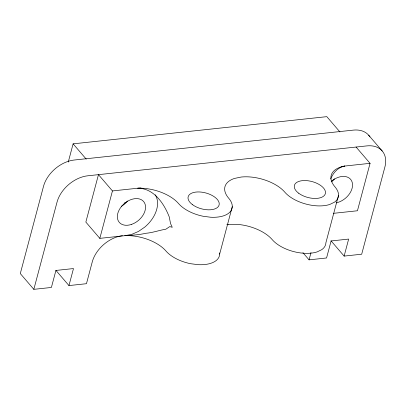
<?xml version="1.0" encoding="UTF-8"?>
<svg xmlns="http://www.w3.org/2000/svg" width="406" height="406" viewBox="0 0 406 406"><rect width="100%" height="100%" fill="white"/><g stroke="black" fill="none" stroke-linecap="round" stroke-linejoin="round"><path stroke-width="0.61" d="M122.419 235.678A28.603 19.65 -40.6 0 0 92.248 261.946L86.463 283.703L68.959 285.575L73.486 268.564L55.921 270.447L51.395 287.458L33.835 289.341L57.038 202.127A28.603 19.65 -40.6 0 1 87.742 175.798L366.816 145.896A28.603 19.65 -40.6 0 1 384.898 166.998L361.69 254.212L344.131 256.095L331.007 240.799M68.264 162.055L73.11 143.841L326.81 116.659L339.934 131.955M99.825 238.368L112.447 190.937L98.47 174.646L85.849 222.082L99.825 238.368L125.139 235.658C132.046 235.241 138.994 234.876 145.759 233.293C152.641 232.745 159.147 230.293 165.881 229.192L169.733 226.614L172.256 227.289L170.545 223.564L169.246 216.9C164.07 203.548 153.788 188.151 137.761 188.222L112.447 190.937M219.651 254.095L232.273 206.659M344.131 256.095L348.652 239.078L331.093 240.961L326.566 257.977L309.067 259.85L310.996 252.598M338.528 195.276L325.906 242.707A29.379 15.088 14.9 0 1 321.826 249.619L317.172 251.887A29.379 15.088 14.9 0 1 272.203 239.621A32.916 16.905 14.9 0 0 236.363 224.315L228.558 224.477A32.916 16.905 14.9 0 0 227.248 224.64M356.087 147.043L370.064 163.334L357.442 210.765L333.367 213.343M330.697 178.945C333.093 172.824 338.031 167.267 344.75 166.044L370.064 163.334M341.121 166.759L344.75 166.044A32.911 16.9 14.9 0 0 334.935 186.816A29.379 15.088 14.9 0 1 334.448 202.188L329.789 204.451A29.379 15.088 14.9 0 1 284.824 192.185A32.922 16.905 14.9 0 0 241.189 177.041L234.445 178.442A32.922 16.905 14.9 0 0 228.679 198.199A29.379 15.088 14.9 0 1 210.567 217.23L203.132 216.256A29.379 15.088 14.9 0 1 178.569 203.568A32.911 16.9 14.9 0 0 137.761 188.222A28.623 19.666 -40.6 0 1 140.999 187.968M124.845 235.414L126.104 235.277M226.868 224.482L228.126 224.345M368.684 135.223L382.213 150.991M302.917 252.679L309.067 259.85M73.11 143.841L86.234 159.137M55.84 270.284L68.959 285.575M33.835 289.341L20.3 273.568L43.508 186.354A28.603 19.65 -40.6 0 1 74.212 160.025L353.281 130.123A28.603 19.65 -40.6 0 1 369.902 136.883M219.61 252.933A29.379 15.088 14.9 0 1 197.945 264.661L190.51 263.692A29.379 15.088 14.9 0 1 165.947 251.004A32.911 16.9 14.9 0 0 125.139 235.658L131.793 234.343L138.487 231.43L144.744 227.116A28.623 19.666 -40.6 0 0 155.249 194.804M127.54 201.026A16.017 11.003 -40.6 0 1 121.242 206.421M334.524 178.848A16.017 11.003 -40.6 0 1 331.621 181.827M331.276 181.406A16.017 11.003 -40.6 0 1 352.312 182.822A16.017 11.003 -40.6 0 1 336.107 202.863M124.941 202.67A14.875 10.221 -40.6 0 1 124.119 203.411M192.388 204.583A16.017 8.227 14.9 0 0 218.641 206.096A16.017 8.227 14.9 0 0 199.838 191.977A16.017 8.227 14.9 0 0 192.388 204.583M131.574 224.386A16.017 11.003 -40.6 0 0 143.607 201.513A16.017 11.003 -40.6 0 0 119.171 209.917A16.017 11.003 -40.6 0 0 131.574 224.386M298.643 193.2A16.017 8.227 14.9 0 0 324.896 194.713A16.017 8.227 14.9 0 0 306.094 180.589A16.017 8.227 14.9 0 0 298.643 193.2"/></g></svg>
